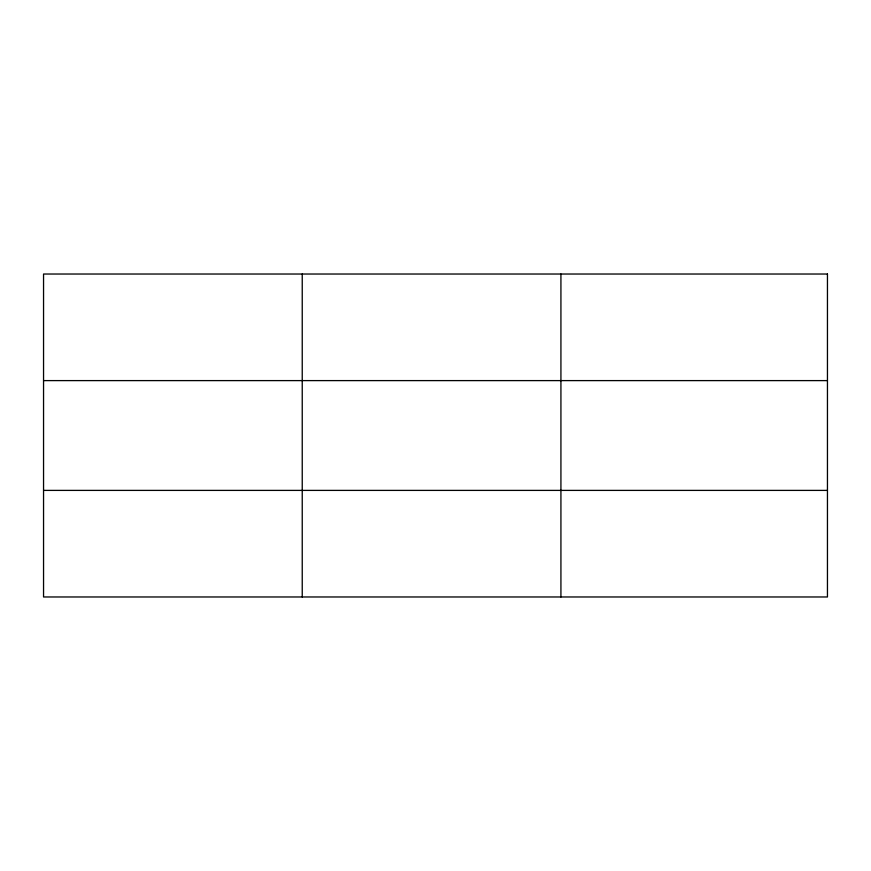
<?xml version="1.0" encoding="UTF-8"?>
<svg xmlns="http://www.w3.org/2000/svg" width="871" height="871" viewBox="0 0 871 871"><rect width="100%" height="100%" fill="white"/><g stroke="black" fill="none" stroke-linecap="round" stroke-linejoin="round"><path stroke-width="1.31" d="M302.237 596.973L302.237 274.027M560.924 596.973L560.924 274.027M43.55 380.605L827.45 380.605M43.55 490.395L827.45 490.395M827.45 274.027L827.45 596.973L43.55 596.973L43.55 274.027L827.45 274.027"/></g></svg>
